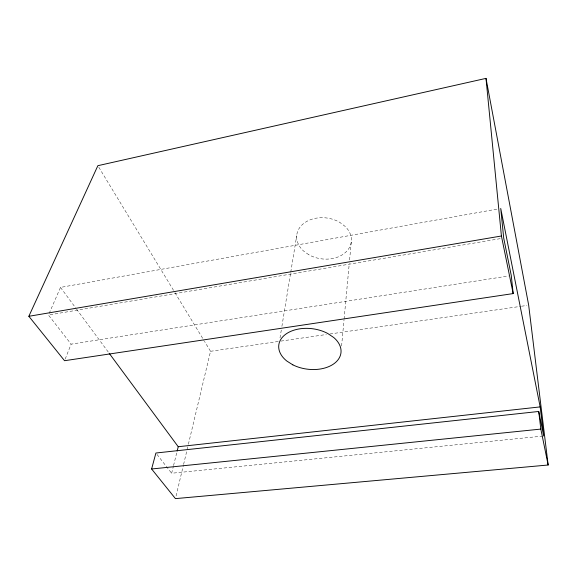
<?xml version="1.0" encoding="UTF-8"?>
<svg xmlns="http://www.w3.org/2000/svg" width="577" height="577" viewBox="0 0 577 577"><rect width="100%" height="100%" fill="white"/><g stroke="black" fill="none" stroke-linecap="round" stroke-linejoin="round"><path stroke-width="0.43" stroke-dasharray="2.88 2.16" d="M341.591 345.998L344.007 320.019M344.087 319.117L349.258 263.574M349.59 259.989L351.256 242.066M280.018 337.87L281.324 329.878M281.901 326.33L290.606 273.051M290.75 272.164L296.701 235.755M176.064 495.996L183.378 465.3M183.587 464.42L188.181 445.134M188.39 444.254L210.54 351.292L204.46 341.281M542.784 436.097L171.65 473.248L173.352 466.404M173.562 465.545L176.951 451.856M65.215 359.053L71.122 344.152L508.611 275.965M49.16 313.412L60.498 287.411L498.074 208.924M500.158 238.669L48.454 315.035L71.122 344.152M210.54 351.292L280.047 341.223M280.941 341.094L326.387 334.509M329.95 333.989L520.656 306.358M521.543 306.228L526.895 305.457M156.987 454.416L171.65 473.248M60.498 287.411L76.02 308.406M76.553 309.135L108.664 352.583M98.797 167.236L174.535 291.998M175.004 292.763L203.991 340.517M308.774 254.724L303.502 250.945A27.472 20.599 7.3 0 1 303.668 223.465A27.472 20.599 7.3 0 1 339.831 222.405L345.169 226.444A27.472 20.599 7.3 0 1 344.31 253.426A27.472 20.599 7.3 0 1 308.774 254.724"/><path stroke-width="0.87" d="M177.168 451.005L178.228 446.728L109.197 353.304M151.614 468.993L155.905 453.017L538.723 411.466L543.685 436.003L540.166 406.9L500.728 208.448L503.707 238.063L511.272 275.546L513.169 293.585L64.559 360.712L28.85 316.297L97.859 165.693L486 78.378L528.676 305.197L548.15 465.012L175.437 498.622L151.614 468.993L540.822 429.086L548.15 465.012M28.85 316.297L501.42 236L486 78.378M178.228 446.728L540.166 406.9M501.42 236L513.169 293.585M538.723 411.466L540.822 429.086M292.856 364.859L286.798 361.029A31.331 20.383 7.3 0 1 286.401 333.744A31.331 20.383 7.3 0 1 327.592 333.398L333.751 337.523A31.331 20.383 7.3 0 1 333.225 364.231A31.331 20.383 7.3 0 1 292.856 364.859"/></g></svg>
